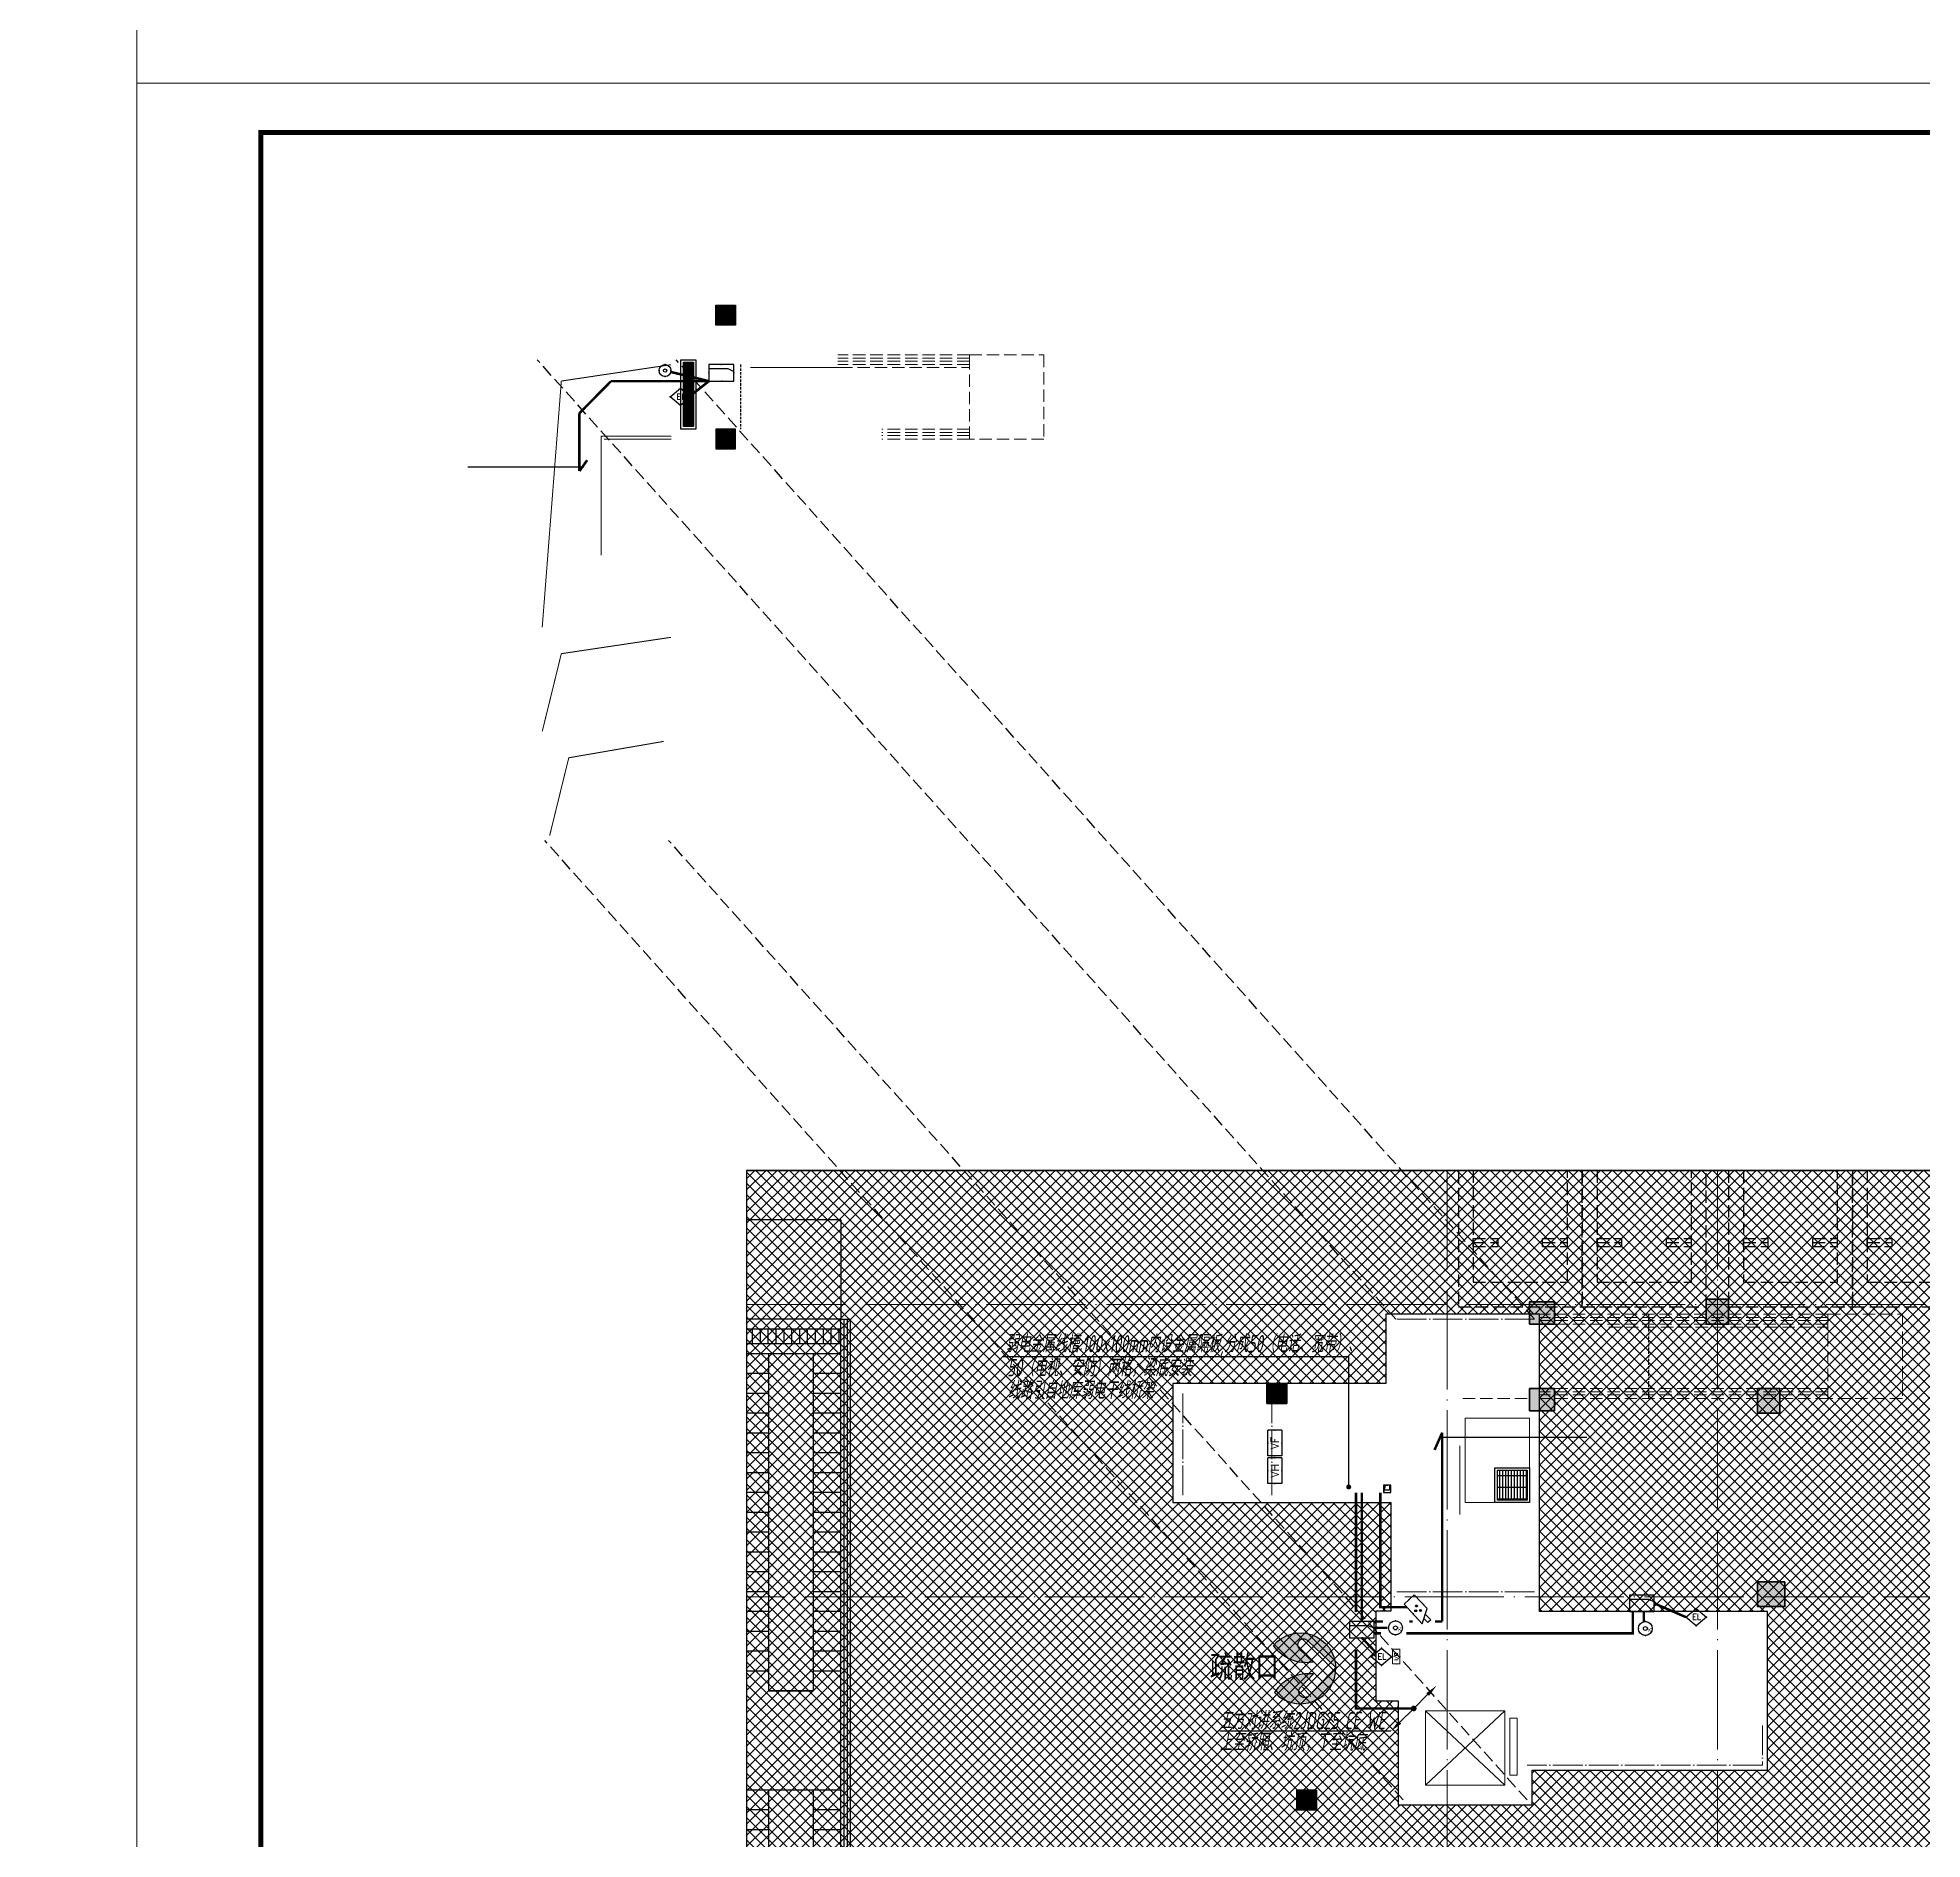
# Model space of a CAD drawing. Extents: x 2803505 to 5851001, y -1372902 to 24339.
# Drawn here: x 3628411 to 3666436, y -784083 to -747739 of the extents above; entities that cross this region are included whole.
import ezdxf
from ezdxf.enums import TextEntityAlignment as Align
from ezdxf.xclip import XClip

# ---------------------------------------------------------------- set-up
doc = ezdxf.new("R2010")
doc.units = 0
doc.header["$LTSCALE"] = 1000
doc.header["$MEASUREMENT"] = 0
doc.header["$XCLIPFRAME"] = 2
for name, pattern in [('#P_--_20B1_001_t3$0$DASH', [0.35, 0.25, -0.1]), ('__DASH', [0.35, 0.25, -0.1]), ('DASH', [0.35, 0.25, -0.1]), ('DOTE', [2.4200000000000004, 2, -0.2, 0.02, -0.2]), ('HIDDEN', [0.375, 0.25, -0.125])]:
    doc.linetypes.add(name, pattern=pattern)
doc.layers.get('0').update_dxf_attribs({"linetype": 'CONTINUOUS'})
for name, color, linetype in [('!!电气', 1, 'CONTINUOUS'), ('!校对', 2, 'CONTINUOUS'), ('0-R疏散口', 20, 'CONTINUOUS'), ('DIM-照明', 7, 'CONTINUOUS'), ('EQUIP-安防', 3, 'CONTINUOUS'), ('EQUIP-电视', 3, 'CONTINUOUS'), ('HS-A-停车位（标准）', 9, 'CONTINUOUS'), ('HS-A-填充图案', 9, 'CONTINUOUS'), ('HS-A-楼梯', 4, 'CONTINUOUS'), ('LWIRE', 4, 'CONTINUOUS'), ('STAIR_楼电梯&坡道', 4, 'CONTINUOUS'), ('WIRE-安防', 4, 'CONTINUOUS'), ('人防集水坑', 11, 'CONTINUOUS'), ('审核', 1, 'CONTINUOUS'), ('电气', 6, 'CONTINUOUS'), ('疏散口', 20, 'CONTINUOUS')]:
    doc.layers.add(name, color=color, linetype=linetype)
for name, color, linetype, lineweight in [('3.5方案汇报，与郭总、侯月琴确定户型_t8$0$STAIR', 2, 'CONTINUOUS', 18), ('DOTE', 19, 'DOTE', 9), ('EQUIP-消防', 3, 'CONTINUOUS', 20), ('PUB_HATCH', 8, 'CONTINUOUS', 9), ('STAIR', 252, 'CONTINUOUS', 20), ('图框', 147, 'CONTINUOUS', 20), ('填充', 251, 'CONTINUOUS', 5), ('平面-看线', 252, 'CONTINUOUS', 15), ('排水', 252, 'CONTINUOUS', 20), ('砼柱', 2, 'CONTINUOUS', 35)]:
    doc.layers.add(name, color=color, linetype=linetype, lineweight=lineweight)
doc.styles.add('-宋体', font='', dxfattribs={"width": 0.8})
doc.styles.add('_TEL_DIM', font='SIMPLEX', dxfattribs={"width": 0.8, "height": 3.5, "bigfont": 'HZTXT'})
doc.styles.add('HZTXT', font='gbeitc.shx', dxfattribs={"width": 0.8, "height": 400, "bigfont": 'hztxt.shx'})
doc.styles.add('SM1', font='realsz.shx', dxfattribs={"width": 0.75, "bigfont": 'realhz.shx'})
doc.styles.get("Standard").update_dxf_attribs({"font": 'gbenor.shx', "bigfont": 'gbcbig.shx'})
doc.styles.get('-宋体').set_extended_font_data('SimSun')

# ---------------------------------------------------------------- blocks, each defined once
blk = doc.blocks.new('A$C110D7C8B')
h = blk.add_hatch()
h.set_pattern_fill('ANSI32', color=252, scale=7, angle=135)
h.set_pattern_definition([(180, (-705542.5179923946, -984740.2321152245), (-3.552713678800501e-15, -33.33750000000001), []), (180, (-705553.6304971946, -984729.1196104245), (-3.552713678800501e-15, -33.33750000000001), [])])
h.paths.add_polyline_path([(50, -1350.000000041677), (250.0000000000582, -1350.000000041677), (249.9999999999418, -50), (50, -50)])
at = {"color": 252}
for points in [[(0, 0), (300, 0), (300, -1400.000000041677), (0, -1400.000000041677)], [(50, -50), (250, -50), (250, -1350.000000041677), (50, -1350.000000041677)]]:
    blk.add_lwpolyline(points, close=True, dxfattribs=at)
blk = doc.blocks.new('A$C028C60F5')
at = {"color": 252}
blk.add_lwpolyline([(400.0000000717118, -1.851003617048264e-07), (0, 0), (-1.851003617048264e-07, -400.0000001632143), (399.9999998866115, -400.0000003483146)], close=True, dxfattribs=at)
at = {"layer": 'PUB_HATCH', "color": 252}
blk.add_solid([(-1.851003617048264e-07, -400.0000001632143), (399.9999998866115, -400.0000003483146), (0, 0), (400.0000000717118, -1.851003617048264e-07)], dxfattribs=at)
blk = doc.blocks.new('A$C28781836')
at = {"color": 252, "const_width": 20}
for points in [[(-10119.74675783236, -5500.243901853333), (-9734.167879659159, -530.5246518856147), (-7519.74645551201, -200.2097836569883)], [(-10119.74482251349, -7600.249561245553), (-9734.163560814166, -6030.524345523096), (-7519.742136667017, -5700.209477294469)], [(-9969.746456323192, -9700.245550757623), (-9584.167872510036, -8130.523613388767), (-7669.746456337685, -7800.20874516014)]]:
    blk.add_lwpolyline(points, dxfattribs=at)
at = {"layer": 'STAIR', "color": 252, "linetype": '#P_--_20B1_001_t3$0$DASH'}
for p, q in [((-1500, 0), (-4152.000000014203, 1.047737896442413e-09)), ((-1499.999999999884, -69.99999995273538), (-4152.000000013737, -69.75341075321194)), ((-1500.000000000116, -129.9999999527354), (-4152.000000013388, -129.7534107532119)), ((-1500.000000001164, -200), (-4152.000000012922, -199.9999999989523)), ((-4111.199999980512, -260.0000000090804), (-1500.000000001164, -260.0000000224682)), ((-1500, -1500.000000031665), (-3267.999999990105, -1499.999999998952)), ((-1499.999999999884, -1569.9999999844), (-3267.999999989639, -1569.754457053379)), ((-1500.000000000116, -1629.9999999844), (-3267.999999989115, -1629.754457012867)), ((-1500.000000001164, -1700.000000031665), (-3267.999999989115, -1699.754457054427))]:
    blk.add_line(p, q, dxfattribs=at)
at = {"layer": 'STAIR', "color": 252}
for p, q in [((-5920, -259.9999999997672), (-4111.19999998057, -260.0000000090804)), ((-8869.74283019395, -1700.246588996262), (-7519.746456208813, -1700.246589469374))]:
    blk.add_line(p, q, dxfattribs=at)
at = {"layer": 'STAIR', "color": 252, "linetype": '#P_--_20B1_001_t3$0$DASH'}
blk.add_lwpolyline([(-1500, 0), (0, 0), (0, -1700.000000028405), (-1500, -1700.000000028405)], close=True, dxfattribs=at)
at = {"layer": 'STAIR', "color": 252}
blk.add_lwpolyline([(-7519.746456187801, -1640.246589469374), (-8929.755123912648, -1640.246588975191), (-8929.755124753749, -4040.246135032154)], dxfattribs=at)
at = {"layer": '审核', "color": 252, "linetype": 'HIDDEN', "ltscale": 0.2}
blk.add_line((-6119.755594726943, -200.1547837678809), (-6119.682242507813, -1500.172692473629), dxfattribs=at)
at = {"layer": '平面-看线', "color": 252}
for p, q in [((-1500.000000001164, -200), (-1500, 0)), ((-1500.000000001164, -1700.000000031665), (-1500, -1500.000000031665))]:
    blk.add_line(p, q, dxfattribs=at)
at = {"color": 252, "xscale": -1}
blk.add_blockref('A$C028C60F5', (-6219.744254106772, 999.753149292781), dxfattribs=at)
at = {"color": 252}
for name, p in [('A$C110D7C8B', (-7319.746456009045, -100.2399003441678)), ('A$C028C60F5', (-6619.744458064088, -1500.248004525783))]:
    blk.add_blockref(name, p, dxfattribs=at)
blk = doc.blocks.new('$equip$00002617')
for p, q in [((0.6250151190488396, 0.4150200000058248), (-0.6249848809511604, 0.4150200000058248)), ((-0.6249848809511604, 0.4150200000058248), (-0.6249848809511604, -0.4149799999959214)), ((-0.6249848809511604, 0.2150200000050972), (0.3250151190459292, 0.2150200000050972)), ((0.3250151190459292, 0.2150200000050972), (0.6250151190488396, 0.07502000000567932)), ((0.6250151190488396, -0.4149799999959214), (0.6250151190488396, 0.4150200000058248)), ((-0.6249848809511604, -0.4149799999959214), (0.6250151190488396, -0.4149799999959214))]:
    blk.add_line(p, q)
at = {"linetype": 'Continuous', "const_width": 0.04}
blk.add_lwpolyline([(-0.6249848809511604, 0.4150200000058248), (0.6250151190488396, 0.4150200000058248), (0.6250151190488396, -0.4149799999959214), (-0.6249848809511604, -0.4149799999959214)], close=True, dxfattribs=at)
at = {"color": 1}
for p in [(-0.6249848809511604, 2.000000495172571e-05), (1.51190488395514e-05, 0.4150200000058248), (0.6250151190488396, 2.000000495172571e-05), (0.01750438004455646, -0.4149799999959214)]:
    blk.add_point(p, dxfattribs=at)
at = {"color": 7, "style": '_TEL_DIM', "flags": 1}
blk.add_attdef('A', text='', height=2.5e-05, dxfattribs=at).set_placement((0, 1.818989403545856e-12), align=Align.MIDDLE_CENTER)
blk = doc.blocks.new('$equip$00001465')
for p, q in [((-0.75, 0.1000000000003638), (-0.4571428571434808, 0.1000000000003638)), ((-0.75, -0.1000000000003638), (-0.75, 0.1000000000003638)), ((-0.5999999999985448, 0.3500000000003638), (-0.2000000000007276, -0.3500000000003638)), ((-0.5999999999985448, 0.3500000000003638), (0.75, 0.3500000000003638)), ((0.75, 0.3500000000003638), (0.75, -0.3500000000003638)), ((-0.75, -0.1000000000003638), (-0.3428571428557916, -0.1000000000003638)), ((0.75, -0.3500000000003638), (-0.2000000000007276, -0.3500000000003638))]:
    blk.add_line(p, q)
for centre in [(-0.0499999999992724, -0.0499999999992724), (0.09999999999854481, 0.1499999999996362), (0.25, -0.0499999999992724)]:
    blk.add_circle(centre, 0.05)
for p in [(-0.75, 0), (0.0750000000007276, 0.3500000000003638), (0.75, 0), (0.0750000000007276, -0.3500000000003638)]:
    blk.add_point(p)
for points in [[(-0.0499999999992724, 0), (-0.0499999999992724, 0), (-0.0750000000007276, -0.006698729810523218), (-0.02500000000145519, -0.006698729810523218)], [(0.05669872981161461, 0.1749999999992724), (0.143301270189113, 0.1749999999992724), (0.0499999999992724, 0.1499999999996362), (0.1500000000014552, 0.1499999999996362)], [(0.05669872981161461, 0.125), (0.143301270189113, 0.125), (0.0499999999992724, 0.1499999999996362), (0.1500000000014552, 0.1499999999996362)], [(0.0750000000007276, 0.1933012701883854), (0.125, 0.1933012701883854), (0.05669872981161461, 0.1749999999992724), (0.143301270189113, 0.1749999999992724)], [(0.0750000000007276, 0.106698729810887), (0.125, 0.106698729810887), (0.05669872981161461, 0.125), (0.143301270189113, 0.125)], [(0.09999999999854481, 0.2000000000007276), (0.09999999999854481, 0.2000000000007276), (0.0750000000007276, 0.1933012701883854), (0.125, 0.1933012701883854)], [(0.09999999999854481, 0.1000000000003638), (0.09999999999854481, 0.1000000000003638), (0.0750000000007276, 0.106698729810887), (0.125, 0.106698729810887)], [(0.25, 0), (0.25, 0), (0.2249999999985448, -0.006698729810523218), (0.2750000000014552, -0.006698729810523218)], [(-0.09330127018984058, -0.0249999999996362), (-0.006698729812342208, -0.0249999999996362), (-0.09999999999854481, -0.0499999999992724), (0, -0.0499999999992724)], [(-0.09330127018984058, -0.0750000000007276), (-0.006698729812342208, -0.0750000000007276), (-0.09999999999854481, -0.0499999999992724), (0, -0.0499999999992724)], [(-0.0750000000007276, -0.006698729810523218), (-0.02500000000145519, -0.006698729810523218), (-0.09330127018984058, -0.0249999999996362), (-0.006698729812342208, -0.0249999999996362)], [(-0.0750000000007276, -0.09330127018984058), (-0.02500000000145519, -0.09330127018984058), (-0.09330127018984058, -0.0750000000007276), (-0.006698729812342208, -0.0750000000007276)], [(-0.0499999999992724, -0.1000000000003638), (-0.0499999999992724, -0.1000000000003638), (-0.0750000000007276, -0.09330127018984058), (-0.02500000000145519, -0.09330127018984058)], [(0.2066987298094318, -0.0249999999996362), (0.2933012701905682, -0.0249999999996362), (0.2000000000007276, -0.0499999999992724), (0.2999999999992724, -0.0499999999992724)], [(0.2066987298094318, -0.0750000000007276), (0.2933012701905682, -0.0750000000007276), (0.2000000000007276, -0.0499999999992724), (0.2999999999992724, -0.0499999999992724)], [(0.2249999999985448, -0.006698729810523218), (0.2750000000014552, -0.006698729810523218), (0.2066987298094318, -0.0249999999996362), (0.2933012701905682, -0.0249999999996362)], [(0.2249999999985448, -0.09330127018984058), (0.2750000000014552, -0.09330127018984058), (0.2066987298094318, -0.0750000000007276), (0.2933012701905682, -0.0750000000007276)], [(0.25, -0.1000000000003638), (0.25, -0.1000000000003638), (0.2249999999985448, -0.09330127018984058), (0.2750000000014552, -0.09330127018984058)]]:
    blk.add_solid(points)
at = {"flags": 9}
blk.add_attdef('A', (-0.0158493649068987, -0.01584936490507971), '', height=2e-05, dxfattribs=at)
blk = doc.blocks.new('A$C04F44ECC')
at = {"layer": '!!电气'}
for p, q in [((0, 0), (-300, 0)), ((-300, 0), (-300, -300)), ((-250, -200), (-250, 0)), ((0, 0), (-223.3450037743896, -26.92685067094862)), ((-50, 0), (-50, -200)), ((0, -300), (0, 0)), ((-223.3450037743896, -26.92685067094862), (-300, -300)), ((-300, -300), (0, -300)), ((-50, -200), (-250, -200))]:
    blk.add_line(p, q, dxfattribs=at)
blk = doc.blocks.new('A$C1DD019F9')
at = {"layer": '疏散口'}
h = blk.add_hatch(color=256, dxfattribs=at)
edge = h.paths.add_edge_path()
edge.add_line((1657.837590239942, 3315.723901660649), (367.3306208625436, 2025.216944172512))
edge.add_arc((562.7390984487897, 1829.808464785995), 276.3493204781321, 134.999999736071, 315.0000450135555)
edge.add_line((758.1477304548025, 1634.400139819365), (1381.488251060247, 2257.740654682275))
edge.add_arc((-487.2515846193137, 1989.868379143272), 1887.841129295078, -24.12321173134552, 8.157426411511608, ccw=False)
edge.add_arc((-487.2518275084583, 1989.868449001487), 1887.841379523462, 303.5961554791981, 335.8767893464231, ccw=False)
edge.add_arc((1657.83757689014, 1657.627985069564), 1658.095916591085, 89.99999953869542, 228.4172749558772, ccw=False)
h = blk.add_hatch(color=256, dxfattribs=at)
edge = h.paths.add_edge_path()
edge.add_line((1657.837590239942, 3315.723901660649), (2948.344559617341, 2025.216944172512))
edge.add_arc((2752.936082031095, 1829.808464785995), 276.3493204781321, -135.00004501355562, 45.000000263928996, ccw=False)
edge.add_line((2557.527450025082, 1634.400139819365), (1934.186929419636, 2257.740654682275))
edge.add_arc((3802.926765099197, 1989.868379143272), 1887.841129295078, 171.8425735884883, 204.1232117313454)
edge.add_arc((3802.927007988342, 1989.868449001489), 1887.841379523464, 204.123210653577, 236.403844520802)
edge.add_arc((1657.837603589745, 1657.627985069564), 1658.095916591085, 311.5827250441228, 450.0000004613047)
for points in [[(1657.837590239942, 3315.723901660649), (367.3306208625437, 2025.216944172512, 1.000000395120669), (758.1477304548025, 1634.400139819365), (1381.488251060247, 2257.740654682275, -0.1417897514410627), (1235.721885070204, 1218.307265423704, -0.141789732410033), (557.3581269979476, 417.3751685111782, -0.6899650482418342), (1657.837590239942, 3315.723901660649)], [(1657.837590239942, 3315.723901660649), (2948.344559617341, 2025.216944172512, -1.000000395120669), (2557.527450025082, 1634.400139819365), (1934.186929419636, 2257.740654682275, 0.1417897514410627), (2079.953295409679, 1218.307265423704, 0.141789732410033), (2758.317053481937, 417.3751685111782, 0.6899650482418342), (1657.837590239942, 3315.723901660649)]]:
    blk.add_lwpolyline(points, format="xyb", close=True, dxfattribs=at)
blk = doc.blocks.new('refert5')
at = {"layer": 'HS-A-填充图案', "linetype": 'ByBlock'}
h = blk.add_hatch(dxfattribs=at)
h.set_pattern_fill('ANSI31', color=256, scale=100.0000000000002, angle=45)
h.set_pattern_definition([(90, (1407317.595606728, -734466.871694264), (-158.75, 1.4210854715202e-14), [])])
h.paths.add_polyline_path([(888942.9944114668, -555222.2424900117), (888942.9944821186, -554922.2424900117), (886942.9944821186, -554922.2424900117), (886942.9944114668, -555222.2424900117)])
at = {"linetype": 'ByBlock'}
for points in [[(886742.9945292198, -554722.2424900117), (886742.9915382923, -567622.2424970721), (889142.9915382923, -567622.2424970721), (889142.9945292198, -554722.2424900117)], [(886742.9945292198, -554722.2424900117), (886942.9945292198, -554722.2424900117)], [(886942.9945292198, -554722.2424900117), (886942.9915382923, -567422.2424970721), (888942.9915382923, -567422.2424970721), (888942.9945292198, -554722.2424900117)], [(888942.9945292198, -554722.2424900117), (889142.9945292198, -554722.2424900117)]]:
    blk.add_lwpolyline(points, dxfattribs=at)
at = {"layer": 'HS-A-楼梯'}
for p, q in [((887492.9945292198, -562222.2424968458), (887492.9945292198, -555422.2424900117)), ((888392.9945292198, -562222.2424900117), (888392.9945292198, -555422.2424900117)), ((886942.9915382923, -567422.2424970721), (886942.9945292198, -564222.2424970721)), ((887492.9915382923, -567422.2424970721), (887492.9945292198, -564222.2424970721)), ((888392.9915382923, -567422.2424970721), (888392.9945292198, -564222.2424970721)), ((888942.9915382923, -567422.2424970721), (888942.9945292198, -564222.2424970721))]:
    blk.add_line(p, q, dxfattribs=at)
for points in [[(888942.9945292198, -552722.2424900117), (886942.9945292198, -552722.2424900117)], [(886942.9945292198, -552722.2424900117), (886942.9945292198, -554722.2424900117)], [(888942.9945292198, -552722.2424900117), (888942.9945292198, -554722.2424900117)], [(888942.9945292198, -554722.2424900117), (886942.9945292198, -554722.2424900117)], [(888942.9945292198, -554922.2424900117), (886942.9945292198, -554922.2424900117)], [(888942.9945292198, -555222.2424900117), (886942.9945292198, -555222.2424900117)], [(888942.9945292198, -555422.2424900117), (886942.9945292198, -555422.2424900117)], [(887492.9945292198, -555822.2424900117), (886942.9945292198, -555822.2424900117)], [(888942.9945292198, -555822.2424900117), (888392.9945292198, -555822.2424900117)], [(887492.9945292198, -556222.2424900117), (886942.9945292198, -556222.2424900117)], [(888942.9945292198, -556222.2424900117), (888392.9945292198, -556222.2424900117)], [(887492.9945292198, -556622.2424900117), (886942.9945292198, -556622.2424900117)], [(888942.9945292198, -556622.2424900117), (888392.9945292198, -556622.2424900117)], [(887492.9945292198, -557022.2424900117), (886942.9945292198, -557022.2424900117)], [(888942.9945292198, -557022.2424900117), (888392.9945292198, -557022.2424900117)], [(887492.9945292198, -557422.2424900117), (886942.9945292198, -557422.2424900117)], [(888942.9945292198, -557422.2424900117), (888392.9945292198, -557422.2424900117)], [(887492.9945292198, -557822.2424900117), (886942.9945292198, -557822.2424900117)], [(888942.9945292198, -557822.2424900117), (888392.9945292198, -557822.2424900117)], [(887492.9945292198, -558222.2424900117), (886942.9945292198, -558222.2424900117)], [(888942.9945292198, -558222.2424900117), (888392.9945292198, -558222.2424900117)], [(887492.9945292198, -558622.2424900117), (886942.9945292198, -558622.2424900117)], [(888942.9945292198, -558622.2424900117), (888392.9945292198, -558622.2424900117)], [(887492.9945292198, -559022.2424900117), (886942.9945292198, -559022.2424900117)], [(888942.9945292198, -559022.2424900117), (888392.9945292198, -559022.2424900117)], [(887492.9945292198, -559422.2424900117), (886942.9945292198, -559422.2424900117)], [(888942.9945292198, -559422.2424900117), (888392.9945292198, -559422.2424900117)], [(887492.9945292198, -559822.2424900117), (886942.9945292198, -559822.2424900117)], [(888942.9945292198, -559822.2424900117), (888392.9945292198, -559822.2424900117)], [(887492.9945292198, -560222.2424900117), (886942.9945292198, -560222.2424900117)], [(888942.9945292198, -560222.2424900117), (888392.9945292198, -560222.2424900117)], [(887492.9945292198, -560622.2424900117), (886942.9945292198, -560622.2424900117)], [(888942.9945292198, -560622.2424900117), (888392.9945292198, -560622.2424900117)], [(887492.9945292198, -561022.2424900117), (886942.9945292198, -561022.2424900117)], [(888942.9945292198, -561022.2424900117), (888392.9945292198, -561022.2424900117)], [(887492.9945292198, -561422.2424900117), (886942.9945292198, -561422.2424900117)], [(888942.9945292198, -561422.2424900117), (888392.9945292198, -561422.2424900117)], [(887492.9945292198, -561822.2424900117), (886942.9945292198, -561822.2424900117)], [(888942.9945292198, -561822.2424900117), (888392.9945292198, -561822.2424900117)], [(887492.9728267295, -562222.2424970721), (888392.9728267295, -562222.2351946426)], [(888392.9945292198, -562222.2424900117), (887492.9945292198, -562222.2424900117)], [(888942.9945292198, -564222.2424970721), (886942.9945292198, -564222.2424970721)], [(887492.9945292198, -564622.2424970721), (886942.9945292198, -564622.2424970721)], [(888942.9945292198, -564622.2424970721), (888392.9945292198, -564622.2424970721)], [(887492.9945292198, -565022.2424970721), (886942.9945292198, -565022.2424970721)], [(888942.9945292198, -565022.2424970721), (888392.9945292198, -565022.2424970721)], [(887492.9945292198, -565422.2424970721), (886942.9945292198, -565422.2424970721)], [(888942.9945292198, -565422.2424970721), (888392.9945292198, -565422.2424970721)], [(887492.9945292198, -565822.2424970721), (886942.9945292198, -565822.2424970721)], [(888942.9945292198, -565822.2424970721), (888392.9945292198, -565822.2424970721)], [(887492.9945292198, -566222.2424970721), (886942.9945292198, -566222.2424970721)], [(888942.9945292198, -566222.2424970721), (888392.9945292198, -566222.2424970721)], [(887492.9945292198, -566622.2424970721), (886942.9945292198, -566622.2424970721)], [(888942.9945292198, -566622.2424970721), (888392.9945292198, -566622.2424970721)], [(887492.9945292198, -567022.2424970721), (886942.9945292198, -567022.2424970721)], [(888942.9945292198, -567022.2424970721), (888392.9945292198, -567022.2424970721)], [(887492.9915382923, -567422.2424970721), (886942.9915382923, -567422.2424970721)], [(887492.9945292198, -567422.2424970721), (886942.9945292198, -567422.2424970721)], [(888942.9915382923, -567422.2424970721), (888392.9915382923, -567422.2424970721)], [(888942.9945292198, -567422.2424970721), (888392.9945292198, -567422.2424970721)]]:
    blk.add_lwpolyline(points, dxfattribs=at)
at = {"layer": 'STAIR_楼电梯&坡道', "color": 8, "linetype": 'DASH'}
for p, q in [((886942.9945292198, -561822.2424900117), (886942.9945292198, -554722.2424900117)), ((888942.9945292198, -561822.2424900117), (888942.9945292198, -554722.2424900117))]:
    blk.add_line(p, q, dxfattribs=at)
at = {"layer": 'STAIR_楼电梯&坡道', "linetype": 'ByBlock'}
for points in [[(886808.9945292198, -554722.2424900117), (886808.9915382923, -567556.2424970721), (889076.9915382923, -567556.2424970721), (889076.9945292198, -554722.2424900117)], [(886876.9945292198, -554722.2424900117), (886876.9915382923, -567488.2424970721), (889008.9915382923, -567488.2424970721), (889008.9945292198, -554722.2424900117)]]:
    blk.add_lwpolyline(points, dxfattribs=at)
blk = doc.blocks.new('A$C25A378E3')
at = {"layer": 'HS-A-停车位（标准）', "linetype": 'DASH'}
for p, q in [((299.9288666398497, 4280.200665866025), (299.9276344913524, 4120.200664976728)), ((299.9282505712472, 4200.200665451237), (799.9279646449722, 4200.00894667895)), ((299.9288666398497, 4280.200665866025), (799.9285807174165, 4280.00894703425)), ((799.9285807174165, 4280.00894703425), (799.9273485837039, 4120.008946264163)), ((1699.929113851395, 4280.193678615266), (1699.927881702897, 4120.19367778569)), ((1699.928497782676, 4200.193678200361), (2199.928211856517, 4200.001959428308)), ((1699.929113851395, 4280.193678615266), (2199.928827928961, 4280.001959843212)), ((2199.928827928961, 4280.001959843212), (2199.927595795365, 4120.001958953799)), ((299.9276344913524, 4120.200664976728), (799.9273485837039, 4120.008946264163)), ((1699.927881702897, 4120.19367778569), (2199.927595795365, 4120.001958953799)), ((300.0205537431175, 1700.046125917463), (-199.9740653929766, 2550.049336581258)), ((2200.020893819514, 1700.035927985562), (2700.026429273654, 2550.032717227354))]:
    blk.add_line(p, q, dxfattribs=at)
for points in [[(1.164153218269348e-10, 5499.999999999884), (2499.999999842257, 5499.971898506512), (2499.938176556607, -0.02810114610474557), (-0.06182328553404659, 3.472669050097466e-07)], [(299.9943796824664, 4999.996627852321), (2199.994379562442, 4999.975270717288), (2199.938176575466, -0.02472896687686443), (299.9381766954903, -0.003371831844560802)]]:
    blk.add_lwpolyline(points, close=True, dxfattribs=at)
blk = doc.blocks.new('FSFSFASFSFESFSEF')
at = {"layer": '人防集水坑', "ltscale": 0.8}
h = blk.add_hatch(dxfattribs=at)
h.set_pattern_fill('GRATE', color=256, scale=75, style=0)
h.set_pattern_definition([(270, (-806039.3574039747, 23438904.07928268), (59.53125, -1.822618869043522e-14), []), (360, (-806039.3574039747, 23438904.07928268), (8.748522416193854e-14, 238.125), [])])
h.paths.add_polyline_path([(286466.5787021541, 761315.5335229017), (287066.5787021541, 761315.5335229017), (287066.5787021541, 760715.5335229017), (286466.5787021541, 760715.5335229017)])
at = {"layer": '人防集水坑'}
for points in [[(287116.5787021541, 760665.5335229017), (286416.5787021541, 760665.5335229017), (286416.5787021541, 761365.5335229017), (287116.5787021541, 761365.5335229017)], [(287066.5787021541, 760715.5335229017), (286466.5787021541, 760715.5335229017), (286466.5787021541, 761315.5335229017), (287066.5787021541, 761315.5335229017)]]:
    blk.add_lwpolyline(points, close=True, dxfattribs=at)
at = {"layer": '排水'}
blk.add_lwpolyline([(285816.5787021536, 760665.5335229018), (287116.5787021536, 760665.5335229018), (287116.5787021534, 762365.5335229018), (285816.5787021534, 762365.5335229018)], close=True, dxfattribs=at)
blk = doc.blocks.new('DFBFBFBGF')
at = {"layer": 'STAIR', "color": 252, "linetype": '#P_--_20B1_001_t3$0$DASH'}
for p, q in [((293136.325158803, 754230.1456084143), (287316.5787030022, 754230.1456084143)), ((293136.3251588031, 754160.1456084616), (287316.5787030022, 754160.1456084708)), ((293136.3251588029, 754100.1456084616), (287316.5787030022, 754100.1456084704)), ((293136.3251588018, 754030.1456084143), (293136.325158803, 754230.1456084143)), ((293136.3251588018, 754030.1456084143), (287316.5787030022, 754030.1456084145)), ((288716.325158803, 753970.1456084145), (293136.3251588018, 753970.1456083918)), ((293136.325158803, 752730.1456083826), (287316.5787030022, 752730.1456085002)), ((293136.3251588031, 752660.1456084299), (287316.5787030022, 752660.1456085349)), ((293136.3251588029, 752600.1456084299), (287316.5787030022, 752600.1456085352)), ((293136.3251588018, 752530.1456083826), (287316.5787030022, 752530.1456085071)), ((293136.3251588018, 752530.1456083826), (293136.325158803, 752730.1456083826))]:
    blk.add_line(p, q, dxfattribs=at)
blk.add_lwpolyline([(293136.325158803, 754230.1456084143), (294636.325158803, 754230.1456084143), (294636.325158803, 752530.1456083859), (293136.325158803, 752530.1456083859)], close=True, dxfattribs=at)
at = {"layer": '审核', "color": 252, "linetype": 'HIDDEN', "ltscale": 0.2}
blk.add_line((289519.4158324369, 752530.1456084601), (289519.4158324566, 754230.1456084143), dxfattribs=at)
blk = doc.blocks.new('A$C7AB33341')
at = {"layer": 'DOTE', "linetype": 'DOTE', "ltscale": 0.3}
for p, q in [((-4699.989201548102, 9100.265607520472), (-7499.989205867867, 9100.265607520356)), ((-9999.79804654984, 7599.994496330735), (-9999.79804654984, 5499.994474944891)), ((-4699.991862563533, 3599.985786821577), (-7499.992391557724, 3599.987828460173)), ((-99.99999996862607, 900.0023731432157), (-100.000002300716, 100.0024483306333)), ((-100, 100.0024483306333), (-4849.805750945117, 100.0024621767225))]:
    blk.add_line(p, q, dxfattribs=at)
blk = doc.blocks.new('A$C24B36177')
for points in [[(-152375.0000000014, -16697.00265675376), (-152825.0000000014, -16697.00265675376), (-152825.0000000014, -17197.00265675376), (-152375.0000000014, -17197.00265675376)], [(-155887.6220454918, -16747.00265675376), (-156387.6220454918, -16747.00265675376), (-156387.6220454918, -17197.00265675376), (-155887.6220454918, -17197.00265675376)], [(-161287.6220454918, -18397.00265675364), (-161687.6220454918, -18397.00265675364), (-161687.6220454918, -18797.00265675364), (-161287.6220454918, -18797.00265675364)], [(-155887.6220454918, -18497.00265675364), (-156387.6220454918, -18497.00265675364), (-156387.6220454918, -18947.00265675364), (-155887.6220454918, -18947.00265675364)], [(-151337.6220454918, -18497.00265675364), (-151787.6220454918, -18497.00265675364), (-151787.6220454918, -18997.00265675364), (-151337.6220454918, -18997.00265675364)], [(-151237.6220454918, -22397.00204015337), (-151787.6220454918, -22397.00204015337), (-151787.6220454918, -22897.00204015337), (-151237.6220454918, -22897.00204015337)], [(-160687.6220454918, -26597.00265675364), (-161087.6220454918, -26597.00265675364), (-161087.6220454918, -26997.00265675364), (-160687.6220454918, -26997.00265675364)]]:
    blk.add_hatch(color=252).paths.add_polyline_path(points)
at = {"layer": '砼柱', "color": 252, "lineweight": 35}
for points in [[(-152375.0000000014, -16697.00265675376), (-152825.0000000014, -16697.00265675376), (-152825.0000000014, -17197.00265675376), (-152375.0000000014, -17197.00265675376)], [(-155887.6220454918, -16747.00265675376), (-156387.6220454918, -16747.00265675376), (-156387.6220454918, -17197.00265675376), (-155887.6220454918, -17197.00265675376)], [(-161287.6220454918, -18397.00265675364), (-161687.6220454918, -18397.00265675364), (-161687.6220454918, -18797.00265675364), (-161287.6220454918, -18797.00265675364)], [(-155887.6220454918, -18497.00265675364), (-156387.6220454918, -18497.00265675364), (-156387.6220454918, -18947.00265675364), (-155887.6220454918, -18947.00265675364)], [(-151337.6220454918, -18497.00265675364), (-151787.6220454918, -18497.00265675364), (-151787.6220454918, -18997.00265675364), (-151337.6220454918, -18997.00265675364)], [(-151237.6220454918, -22397.00204015337), (-151787.6220454918, -22397.00204015337), (-151787.6220454918, -22897.00204015337), (-151237.6220454918, -22897.00204015337)], [(-160687.6220454918, -26597.00265675364), (-161087.6220454918, -26597.00265675364), (-161087.6220454918, -26997.00265675364), (-160687.6220454918, -26997.00265675364)]]:
    blk.add_lwpolyline(points, close=True, dxfattribs=at)
blk = doc.blocks.new('A$C74D73064')
at = {"layer": '填充'}
h = blk.add_hatch(dxfattribs=at)
h.set_pattern_fill('ANSI37', color=252, scale=100, style=0)
h.set_pattern_definition([(45, (953418.0689988486, -464688.2486653434), (-112.2532015133644, 112.2532015133644), []), (135, (953418.0689988486, -464688.2486653434), (-112.2532015133644, -112.2532015133644), [])])
h.paths.add_polyline_path([(-72082.59764095536, 70322.25632425962), (-18082.61077341402, 70322.25632425962), (-18082.61077341402, 50822.25632543652), (-72082.59764095536, 50822.25632543652)])
h.paths.add_polyline_path([(-28782.84527832759, 63622.25508217217), (-28782.80018422776, 67422.21244319325), (-31082.00689144793, 67422.21764143935), (-31082.05316165823, 67422.25473801984), (-34082.0531685421, 67422.25473801984), (-34082.39482968417, 61422.52532512118), (-34382.39691952243, 61422.52386581531), (-34382.39652276551, 59622.2557774515), (-33932.39581192448, 59622.25577751553), (-33932.39581298153, 57522.25908802461), (-31232.39581192401, 57522.25908803497), (-31232.39581192774, 58222.25607982045), (-26482.40312132938, 58222.25712633482), (-26482.40312124067, 61422.5239314207), (-31082.39209802146, 61422.50172581762), (-31082.05316563928, 63622.25515491964)], flags=16)
h.paths.add_polyline_path([(-59182.59378983895, 67422.25693499326), (-59182.60076967767, 66022.25774936221), (-63482.59798474109, 66022.2572087681), (-63482.59742763313, 63622.25781159737), (-59082.59764806705, 63622.25253591087), (-59083.44339691021, 61428.48302430479), (-59383.44475167291, 61428.48184719431), (-59382.59808375686, 59622.2577318885), (-58932.59737291595, 59622.25773195253), (-58932.597373973, 57522.26104246173), (-56232.5973729156, 57522.26104247209), (-56232.5973729192, 58222.25803425757), (-51482.60468232085, 58222.25908077194), (-51482.60468223225, 61422.5258858577), (-56082.59365901281, 61422.50368025462), (-56082.58671280812, 67422.25358231046)], flags=16)
at = {"color": 252}
for points in [[(-72082.59764095536, 70322.25632425968), (-18082.61077341402, 70322.25632425968), (-18082.61077341402, 50822.25632543652), (-72082.59764095536, 50822.25632543652)], [(-59182.59378983895, 67422.2569349932), (-59182.60076967767, 66022.25774936215), (-63482.59798474109, 66022.25720876816), (-63482.59742763313, 63622.25781159743), (-59082.59764806705, 63622.25253591081), (-59083.44339691021, 61428.48302430473), (-59383.44475167291, 61428.48184719437), (-59382.59808375686, 59622.25773188856), (-58932.59737291595, 59622.25773195259), (-58932.597373973, 57522.26104246173), (-56232.5973729156, 57522.26104247209), (-56232.5973729192, 58222.25803425757), (-51482.60468232085, 58222.25908077194), (-51482.60468223225, 61422.52588585776), (-56082.59365901281, 61422.50368025468), (-56082.58671280812, 67422.2535823104)]]:
    blk.add_lwpolyline(points, close=True, dxfattribs=at)
at = {"layer": '3.5方案汇报，与郭总、侯月琴确定户型_t8$0$STAIR', "color": 252}
for p, q in [((-56782.5970759138, 59422.24772420607), (-58382.59707591427, 57922.24772420747)), ((-58382.59707591427, 59422.24772420607), (-56782.5970759138, 57922.24772420747))]:
    blk.add_line(p, q, dxfattribs=at)
for points in [[(-58382.59707591427, 57922.24772420747), (-58382.59707591427, 59422.24772420607), (-56782.5970759138, 59422.24772420607), (-56782.5970759138, 57922.24772420747)], [(-56682.59707592335, 58122.24772432295), (-56682.59707592335, 59272.24772432342), (-56532.59707592055, 59272.24772432342), (-56532.59707592055, 58122.24772432295)]]:
    blk.add_lwpolyline(points, close=True, dxfattribs=at)
at = {"layer": 'DOTE', "color": 252}
for p, q in [((-57944.96489887103, 93136.92275867716), (-57944.96489887103, 8148.87607650971)), ((-52494.96489887079, 93136.92275867716), (-52494.96489887079, 8148.87607650971)), ((-86385.24772744626, 67619.25646164955), (196116.0437006025, 67619.25646164955)), ((196116.0437006019, 61719.25646164967), (-86385.24772744626, 61719.25646164967))]:
    blk.add_line(p, q, dxfattribs=at)
at = {"layer": 'DOTE', "color": 252, "linetype": 'DOTE', "ltscale": 0.3}
blk.add_line((-63282.59837508714, 65822.25750384864), (-63282.5980641623, 63722.25710921653), dxfattribs=at)
at = {"layer": 'STAIR', "color": 252, "linetype": '#P_--_20B1_001_t3$0$DASH'}
blk.add_line((-57632.59344977548, 65722.24668597768), (-56282.5970757904, 65722.24668550456), dxfattribs=at)
at = {"layer": 'STAIR', "color": 252}
blk.add_lwpolyline([(-57692.59809427173, 64763.78266342392), (-57692.60574433533, 63382.24713994178)], dxfattribs=at)
at = {"layer": '填充', "color": 252}
for points in [[(-72082.59764095536, 70322.25632425962), (-18082.61077341402, 70322.25632425962), (-18082.61077341402, 50822.25632543652), (-72082.59764095536, 50822.25632543652)], [(-59182.59378983895, 67422.25693499326), (-59182.60076967767, 66022.25774936221), (-63482.59798474109, 66022.2572087681), (-63482.59742763313, 63622.25781159737), (-59082.59764806705, 63622.25253591087), (-59083.44339691021, 61428.48302430479), (-59383.44475167291, 61428.48184719431), (-59382.59808375686, 59622.2577318885), (-58932.59737291595, 59622.25773195253), (-58932.597373973, 57522.26104246173), (-56232.5973729156, 57522.26104247209), (-56232.5973729192, 58222.25803425757), (-51482.60468232085, 58222.25908077194), (-51482.60468223225, 61422.5258858577), (-56082.59365901281, 61422.50368025462), (-56082.58671280812, 67422.25358231046)]]:
    blk.add_lwpolyline(points, close=True, dxfattribs=at)
at = {"color": 252}
for name, p in [('A$C24B36177', (100104.7992927883, 84419.25646130543)), ('refert5', (-959125.589679746, 622044.4920363736)), ('A$C7AB33341', (-51482.60468237498, 58222.25908509945)), ('DFBFBFBGF', (-343399.1757780132, -686807.6524115081)), ('FSFSFASFSFESFSEF', (-343399.1757783846, -697043.2857909137))]:
    blk.add_blockref(name, p, dxfattribs=at)
at = {"layer": '0-R疏散口', "color": 252, "xscale": -0.4305656706515025, "yscale": 0.4305656706515025, "zscale": 0.4305656706515025, "rotation": 271.4259203059818}
blk.add_blockref('A$C1DD019F9', (-61603.36951976549, 59545.39987463458), dxfattribs=at)
at = {"layer": 'HS-A-停车位（标准）', "color": 252, "linetype": 'DASH', "xscale": -1, "rotation": 179.9993559612105}
for p in [(-57719.90307179582, 73069.25646130356), (-55219.90307179571, 73069.25646130356), (-52269.90307179582, 73069.25646130356), (-49769.90307179559, 73069.25646130356)]:
    blk.add_blockref('A$C25A378E3', p, dxfattribs=at)
at = {"layer": '0-R疏散口', "color": 252, "style": '-宋体', "width": 0.75}
blk.add_text('疏散口', height=450, dxfattribs=at).set_placement((-62733.96564824064, 60087.63957305544))
blk = doc.blocks.new('$equip$00002474')
for p, q in [((-0.519992380955955, 1.000000338535756e-05), (7.619048119522631e-06, 0.4400100000020757)), ((7.619048119522631e-06, -0.4399899999989429), (-0.519992380955955, 1.000000338535756e-05)), ((7.619048119522631e-06, 0.4400100000020757), (0.5200076190521941, 1.000000338535756e-05)), ((0.5200076190521941, 1.000000338535756e-05), (7.619048119522631e-06, -0.4399899999989429))]:
    blk.add_line(p, q)
at = {"const_width": 0.04}
blk.add_lwpolyline([(7.619048119522631e-06, 0.4400100000020757), (-0.519992380955955, 1.000000338535756e-05), (7.619048119522631e-06, -0.4399899999989429), (0.5200076190521941, 1.000000338535756e-05), (7.619048119522631e-06, 0.4400100000020757), (-0.519992380955955, 1.000000338535756e-05)], dxfattribs=at)
for p in [(-0.519992380955955, 1.000000338535756e-05), (7.619048119522631e-06, 0.4400100000020757), (0.5200076190521941, 1.000000338535756e-05), (7.619048119522631e-06, -0.4399899999989429)]:
    blk.add_point(p)
at = {"color": 7, "style": '_TEL_DIM'}
blk.add_attdef('$TEXT$', text='', height=0.3, dxfattribs=at).set_placement((0.02805548798642121, 0.01213281898526475), align=Align.MIDDLE_CENTER)
at = {"color": 7, "style": '_TEL_DIM', "flags": 1}
blk.add_attdef('A', text='', height=2e-05, dxfattribs=at).set_placement((0, 0), align=Align.MIDDLE_CENTER)
blk = doc.blocks.new('$TelecSys$00000080')
for p, q in [((-0.7000000000007276, -0.7000000000007276), (0, 0)), ((0.1041666666678793, 0.1041666666660603), (0.1041666666678793, 0.1041666666660603)), ((-0.1041666666678793, -0.1041666666660603), (-0.1041666666678793, -0.1041666666660603))]:
    blk.add_line(p, q)
at = {"const_width": 0.1425}
blk.add_lwpolyline([(0.07125000000087311, 0, 1), (-0.07125000000087311, 0, 1)], format="xyb", close=True, dxfattribs=at)
blk.add_solid([(-0.6300000000010186, -0.7700000000004366), (-0.7700000000004366, -0.6299999999991996), (-1.150000000001455, -1.149999999999636)])
at = {"width": 0.8, "flags": 9}
blk.add_attdef('A', (0, 0), '', height=2e-05, rotation=180, dxfattribs=at)
blk = doc.blocks.new('$TelecSys$00000079')
for p, q in [((0.7000000000007276, 0.7000000000007276), (0, 0)), ((0.1041666666678793, 0.1041666666660603), (0.1041666666678793, 0.1041666666660603)), ((-0.1041666666678793, -0.1041666666660603), (-0.1041666666678793, -0.1041666666660603))]:
    blk.add_line(p, q)
at = {"const_width": 0.1425}
blk.add_lwpolyline([(-0.07125000000087311, 0, 1), (0.07125000000087311, 0, 1)], format="xyb", close=True, dxfattribs=at)
blk.add_solid([(0.6300000000010186, 0.7700000000004366), (0.7700000000004366, 0.6299999999991996), (1.150000000001455, 1.149999999999636)])
at = {"width": 0.8, "flags": 9}
blk.add_attdef('A', (0, 0), '', height=2e-05, dxfattribs=at)
blk = doc.blocks.new('$equip$00002463')
for p, q in [((-0.6499999999941792, 0.6500000000014552), (-0.6499999999941792, 0)), ((0.6499999999941792, 0.6500000000014552), (-0.6499999999941792, 0.6500000000014552)), ((-0.6499999999941792, 0), (0.6499999999941792, 0)), ((0.6499999999941792, 0), (0.6499999999941792, 0.6500000000014552))]:
    blk.add_line(p, q)
at = {"const_width": 0.05}
blk.add_lwpolyline([(-0.6499999999941792, 0.6500000000014552), (-0.6499999999941792, 0), (0.6499999999941792, 0), (0.6499999999941792, 0.6500000000014552), (-0.6499999999941792, 0.6500000000014552), (-0.6499999999941792, 0)], dxfattribs=at)
for p in [(-0.6499999999941792, 0.3250000000007276), (0, 0.6500000000014552), (0, 0), (0.6499999999941792, 0.3250000000007276)]:
    blk.add_point(p)
at = {"color": 7, "style": '_TEL_DIM'}
blk.add_attdef('$TEXT$', text='', height=0.3, dxfattribs=at).set_placement((0.006237997877178714, 0.3429758970196417), align=Align.MIDDLE_CENTER)
at = {"color": 7, "style": '_TEL_DIM', "flags": 1}
blk.add_attdef('A', text='', height=2e-05, dxfattribs=at).set_placement((0, 0), align=Align.MIDDLE_CENTER)
blk = doc.blocks.new('$equip$00002479')
at = {"const_width": 0.04}
blk.add_lwpolyline([(-0.2999923809402389, 1.000000338535756e-05, 1), (0.3000076190510299, 1.000000338535756e-05, 0.9999999999999999), (-0.2999923809402389, 1.000000338535756e-05, 0.9428827038296898)], format="xyb", dxfattribs=at)
for centre, radius in [((7.619048119522631e-06, 1.000000338535756e-05), 0.3000000000001062), ((0, 0), 0.08405157696738315)]:
    blk.add_circle(centre, radius)
for p in [(-0.2999923809402389, 1.000000338535756e-05), (7.619048119522631e-06, 0.3000100000026578), (0.3000076190510299, 1.000000338535756e-05), (7.619048119522631e-06, -0.299989999999525)]:
    blk.add_point(p)
at = {"color": 7, "style": '_TEL_DIM', "flags": 1}
blk.add_attdef('A', text='', height=2e-05, dxfattribs=at).set_placement((0, 0), align=Align.MIDDLE_CENTER)
blk = doc.blocks.new('$equip$00001801')
for p, q in [((-0.6500000000014552, 0.7000000000007276), (-0.6500000000014552, 0)), ((0.6500000000014552, 0.7000000000007276), (-0.6500000000014552, 0.7000000000007276)), ((-0.6500000000014552, 0), (0.6500000000014552, 0)), ((0.6500000000014552, 0.7000000000007276), (0.6500000000014552, 0))]:
    blk.add_line(p, q)
for p in [(-0.6500000000014552, 0.3500000000003638), (0, 0.7000000000007276), (0, 0), (0.6500000000014552, 0.3500000000003638)]:
    blk.add_point(p)
at = {"color": 7, "style": '_TEL_DIM'}
blk.add_attdef('$TEXT$', text='', height=0.4, dxfattribs=at).set_placement((0, 0.3500000000003638), align=Align.MIDDLE_CENTER)
at = {"color": 7, "style": '_TEL_DIM', "flags": 1}
blk.add_attdef('A', text='', height=2e-05, dxfattribs=at).set_placement((0, 0), align=Align.MIDDLE_CENTER)
blk = doc.blocks.new('$equip$00001800')
for p, q in [((-0.6500000000014552, 0.7000000000007276), (-0.6500000000014552, 0)), ((0.6500000000014552, 0.7000000000007276), (-0.6500000000014552, 0.7000000000007276)), ((-0.6500000000014552, 0), (0.6500000000014552, 0)), ((0.6500000000014552, 0.7000000000007276), (0.6500000000014552, 0))]:
    blk.add_line(p, q)
for p in [(-0.6500000000014552, 0.3500000000003638), (0, 0.7000000000007276), (0, 0), (0.6500000000014552, 0.3500000000003638)]:
    blk.add_point(p)
at = {"color": 7, "style": '_TEL_DIM'}
blk.add_attdef('$TEXT$', text='', height=0.4, dxfattribs=at).set_placement((0, 0.3500000000003638), align=Align.MIDDLE_CENTER)
at = {"color": 7, "style": '_TEL_DIM', "flags": 1}
blk.add_attdef('A', text='', height=2e-05, dxfattribs=at).set_placement((0, 0), align=Align.MIDDLE_CENTER)
blk = doc.blocks.new('A$C18BE6784')
at = {"layer": 'EQUIP-安防', "linetype": 'ByBlock', "xscale": 400, "yscale": 400, "zscale": 400}
blk.add_blockref('$equip$00002479', (-46.808500650106, 62.06692868378013), dxfattribs=at)
at = {"layer": 'EQUIP-安防', "color": 7, "linetype": 'ByBlock', "style": 'SM1', "width": 0.75}
blk.add_text('K', height=71.76, dxfattribs=at).set_placement((0, 0))

msp = doc.modelspace()

# ---------------------------------------------------------------- linework, layer by layer
at = {"layer": '!!电气'}
msp.add_line((3655714.9844313, -781903.3898406634), (3652261.338136055, -781903.3898406634), dxfattribs=at)
at = {"layer": '!校对', "color": 2}
for p, q in [((3637092.452335155, -756398.0111637139), (3639428.584814584, -756398.0111637139)), ((3637092.452335155, -756398.0111637139), (3639428.584814584, -756398.0111637139)), ((3656703.874538517, -775969.023076586), (3659669.590473739, -775969.023076586)), ((3656703.874538517, -775969.023076586), (3659669.590473739, -775969.023076586))]:
    msp.add_line(p, q, dxfattribs=at)
at = {"color": 251, "linetype": '__DASH', "true_color": 0x636466}
for p, q in [((3655813.401676202, -773589.0088733668), (3638490.770992744, -754234.9733796581)), ((3658613.401675079, -773589.008873367), (3641290.770991621, -754234.9733796581)), ((3655963.402370834, -783289.0086131743), (3638640.771687376, -763934.9731194656)), ((3658463.59803711, -783289.0086131743), (3641140.967353652, -763934.9731194656))]:
    msp.add_line(p, q, dxfattribs=at)
at = {"layer": 'DIM-照明', "color": 7}
for p in [(3647880.152581578, -774342.8749812683), (3654863.232901298, -776974.6274068668)]:
    msp.add_line(p, (3654863.232901298, -774342.8749812678), dxfattribs=at)
at = {"layer": 'DIM-照明', "const_width": 50}
msp.add_lwpolyline([(3654888.232901298, -776974.6274068695, -1), (3654838.232901298, -776974.6274068635, -1)], format="xyb", close=True, dxfattribs=at)
at = {"layer": 'WIRE-安防', "color": 6, "const_width": 50}
for points in [[(3639338.292197661, -755317.7282274544), (3639980.178013444, -754666.9240753226)], [(3639980.178013444, -754666.9240753226), (3641954.459281723, -754666.9240753226)], [(3641185.064037212, -754481.978959438), (3641954.459281723, -754666.9240753313)], [(3641572.459687279, -754970.0856777994), (3641954.459281723, -754666.9240753313)], [(3639338.292197661, -756478.280115185), (3639338.292197661, -755317.7282274544)], [(3639341.351657727, -756482.864541404), (3639497.313471156, -756262.2806672221)], [(3655009.37093958, -777089.0092358926), (3655009.370939575, -779496.3016957501)], [(3655129.086434521, -779688.7382562505), (3655129.086434329, -777089.0092358837)], [(3656025.352826454, -779926.527535635), (3660596.570884861, -779926.527535635), (3660596.568771588, -779488.7535890383)], [(3660816.792889616, -779688.7414385004), (3660816.792889616, -779488.7414384992)], [(3661028.580647105, -779322.7414384987), (3661663.884252677, -779600.5213780524)], [(3655643.991524307, -779818.4624943831), (3655382.015123392, -779818.4624943831)], [(3655009.370939575, -780266.6292769527), (3655009.370939575, -781443.3898406634), (3656174.9844313, -781443.3898406634)], [(3655129.086434521, -780020.7382562512), (3655413.595404316, -780315.869977115)], [(3655379.086434521, -779926.527535635), (3655514.741655612, -779926.527535635)]]:
    msp.add_lwpolyline(points, dxfattribs=at)
at = {"layer": 'WIRE-安防', "color": 6, "linetype": 'Continuous', "const_width": 50}
for points in [[(3656594.626385154, -776229.0170254565), (3656748.852632195, -775879.5297878371)], [(3656748.852632195, -779688.7382562504), (3656748.852632195, -775879.5297878371)], [(3655379.086434521, -779688.7382562504), (3655552.137412188, -779688.7381755288)], [(3656083.596982018, -779688.7382562504), (3656153.848987888, -779688.7382562504)], [(3656602.070219845, -779688.7382562504), (3656748.852632195, -779688.7382562504)]]:
    msp.add_lwpolyline(points, dxfattribs=at)
at = {"layer": 'WIRE-安防', "color": 4, "const_width": 50}
msp.add_lwpolyline([(3656038.158001807, -779400.7055207125), (3655500.158237686, -779398.5013667413), (3655500.158238515, -777089.0092359418)], dxfattribs=at)
at = {"layer": '图框'}
for points in [[(3630411.130734185, -689253.5751154518), (3714511.130734185, -689253.5751154518), (3714511.130734185, -748653.5751154518), (3630411.130734185, -748653.5751154518)], [(3630411.130734185, -748653.5751154518), (3714511.130734185, -748653.5751154518), (3714511.130734185, -808053.5751154518), (3630411.130734185, -808053.5751154518)]]:
    msp.add_lwpolyline(points, close=True, dxfattribs=at)
at = {"layer": '图框', "const_width": 100}
msp.add_lwpolyline([(3713511.130734185, -807053.5751154518), (3713511.130734185, -749653.5751154518), (3632911.130734185, -749653.5751154518), (3632911.130734185, -807053.5751154518)], close=True, dxfattribs=at)

# ---------------------------------------------------------------- block references
at = {"color": 252}
ref = msp.add_blockref('A$C74D73064', (3714796.193702539, -781511.266358979), dxfattribs=at)
XClip(ref).set_block_clipping_path([(-72082.59762963868, 50822.25773316459), (-18082.61076209729, 70322.2577319878)])
msp.add_blockref('A$C28781836', (3648710.518143709, -754134.7275687084), dxfattribs=at)
ref = msp.add_blockref('A$C74D73064', (3714796.193702539, -840911.266358979), dxfattribs=at)
XClip(ref).set_block_clipping_path([(-72082.59762963868, 50822.25773316459), (-18082.61076209729, 70322.2577319878)])
at = {"xscale": 0.5, "yscale": 0.5, "zscale": 0.5}
msp.add_blockref('A$C04F44ECC', (3655713.402371455, -776939.0092358408), dxfattribs=at)
at = {"layer": 'EQUIP-安防', "color": 2, "xscale": 400, "yscale": 400, "zscale": 400}
for name, p in [('$equip$00002479', (3641068.384509423, -754453.9365875642)), ('$equip$00002617', (3642204.453234103, -754500.932075333)), ('$equip$00002617', (3660778.574599486, -779322.7494385007)), ('$equip$00002617', (3655129.080386901, -779854.7462562528))]:
    msp.add_blockref(name, p, dxfattribs=at)
for p in [(3641382.04120342, -754984.9689240602), (3661871.88120506, -779600.5253780538), (3655521.879419263, -780400.2464626362)]:
    msp.add_blockref('$equip$00002474', p, dxfattribs=at).add_auto_attribs({'$TEXT$': 'EL'})
at = {"layer": 'EQUIP-安防', "color": 2, "xscale": 399.9999999999999, "yscale": 399.9999999999999, "zscale": 399.9999999999999, "rotation": 132.4479431650856}
msp.add_blockref('$equip$00001465', (3656285.801710822, -779464.0226878959), dxfattribs=at)
at = {"layer": 'EQUIP-消防', "color": 7, "xscale": 226.9230769276619, "yscale": 226.9230769276619, "zscale": 226.9230769276619, "rotation": 90}
msp.add_blockref('$equip$00002463', (3655896.239044104, -780398.2314428599), dxfattribs=at).add_auto_attribs({'$TEXT$': 'I/O'})
at = {"layer": 'EQUIP-电视', "color": 6}
ref = msp.add_blockref('$equip$00001800', (3653233.374071358, -776090.2198942681), dxfattribs=dict(at, xscale=-400, yscale=400, zscale=400, rotation=270.0000000040021))
ref.add_attrib('$TEXT$', 'VF', dxfattribs={"layer": '0', "color": 7, "height": 160, "rotation": 90, "style": '_TEL_DIM'}).set_placement((3653373.374071367, -776090.2198942639), align=Align.MIDDLE_CENTER)
ref = msp.add_blockref('$equip$00001801', (3653233.374071418, -776648.0779074612), dxfattribs=dict(at, xscale=-400, yscale=400, zscale=400, rotation=270.0000000040021))
ref.add_attrib('$TEXT$', 'VH', dxfattribs={"layer": '0', "color": 7, "height": 160, "rotation": 90, "style": '_TEL_DIM'}).set_placement((3653373.374071427, -776648.077907457), align=Align.MIDDLE_CENTER)
at = {"layer": 'LWIRE', "xscale": 400, "yscale": 400, "zscale": 400}
for name in ['$TelecSys$00000079', '$TelecSys$00000080']:
    msp.add_blockref(name, (3656174.9844313, -781443.3898406634), dxfattribs=at)
at = {"layer": '电气', "linetype": 'ByBlock', "xscale": 1.169999999925494, "yscale": 1.169999999925494, "zscale": 1.169999999925494}
for p in [(3655860.861240446, -779891.0807652127), (3660903.37903501, -779903.1412305363)]:
    msp.add_blockref('A$C18BE6784', p, dxfattribs=at)

# ---------------------------------------------------------------- texts
at = {"layer": 'DIM-照明', "color": 7, "style": 'HZTXT', "width": 0.7}
for s, p in [('弱电金属线槽:100x100mm内设金属隔板,分成50（电话、宽带）、', (3647947.602226736, -774259.8377430891)), ('50（电视、安防）两格，梁底安装', (3647973.943809034, -774745.4842164787))]:
    msp.add_text(s, height=350, dxfattribs=at).set_placement(p)
for s, p in [('线路引自地库弱电干线桥架', (3647984.563425658, -775199.792794487)), ('五方对讲系统2JDG25 CE WE', (3652261.916677678, -781862.4106627409)), ('上至轿厢、坑顶，下至坑底', (3652261.916677678, -782300.9972296343))]:
    msp.add_text(s, height=350, rotation=359.9999999999923, dxfattribs=at).set_placement(p)

doc.saveas('drawing.dxf')
